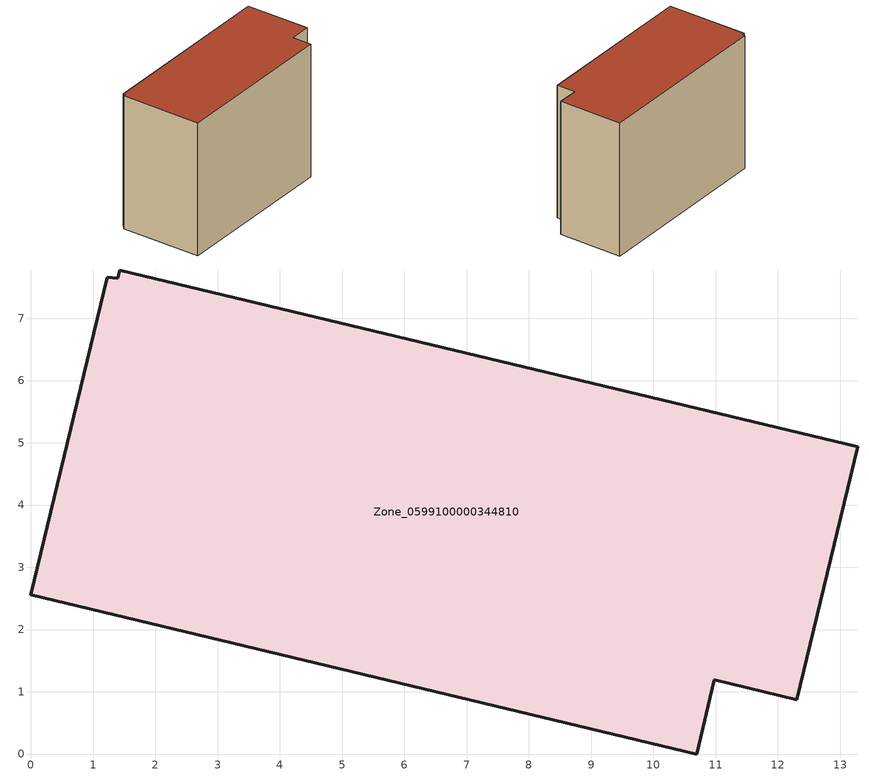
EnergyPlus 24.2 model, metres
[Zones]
Zone_0599100000344810
 floor ground (C_G): 1.4,7.64 1.43,7.78 13.28,4.94 12.3,0.87 10.98,1.19 10.7,0 0,2.56 1.22,7.66 z0
 wall outside (C_F): 1.22,7.66 0,2.56 10.7,0 10.98,1.19 12.3,0.87 13.28,4.94 1.43,7.78 1.4,7.64 1.22,7.66 z0:8.85
 roof outside (C_R): 1.4,7.64 1.22,7.66 0,2.56 10.7,0 10.98,1.19 12.3,0.87 13.28,4.94 1.43,7.78 z8.85
[BUILDING]
Pand.0599100000344810: North Axis=0; Terrain=City; Loads Convergence Tolerance Value=0.04; Temperature Convergence Tolerance Value=0.4; Solar Distribution=FullExterior; Maximum Number of Warmup Days=25; Minimum Number of Warmup Days=1
[Site:Location]
Rotterdam.The.Hague.AP_ZH_NLD Design_Conditions: Latitude=51.96; Longitude=4.45; Time Zone=1; Elevation=-4.5
[SITE:GROUNDTEMPERATURE:BUILDINGSURFACE]
18, 18, 18, 18, 18, 18, 18, 18, 18, 18, 18, 18
[MATERIAL] Thermal Absorptance=0.9; Solar Absorptance=0.7; Visible Absorptance=0.7
Name | Roughness | Thickness | Conductivity | Density | Specific Heat
G.TI.1992-2005 | MediumSmooth | 0.15 | 0.06 | 540 | 1210
F.TI.1992-2005 | Rough | 0.3 | 0.12 | 1920 | 840
R.TI.1992-2005 | MediumRough | 0.2 | 0.08 | 1500 | 1000
[CONSTRUCTION]
C_G: G.TI.1992-2005
C_F: F.TI.1992-2005
C_R: R.TI.1992-2005
[ZONE]
Zone_0599100000344810: Type=1; Multiplier=1; Ceiling Height=Autocalculate; Volume=Autocalculate; Floor Area=autocalculate; Part of Total Floor Area=Yes
[ZONEINFILTRATION:DESIGNFLOWRATE]
Infil_Zone_0599100000344810: Zone or ZoneList or Space or SpaceList=Zone_0599100000344810; Schedule=AlwaysOn; Design Flow Rate Calculation Method=Flow/Area; Flow Rate per Floor Area=0.0015; Constant Term Coefficient=1; Temperature Term Coefficient=0; Velocity Term Coefficient=0; Velocity Squared Term Coefficient=0
[HVACTEMPLATE:ZONE:IDEALLOADSAIRSYSTEM]
Zone_0599100000344810: Maximum Heating Supply Air Temperature=50; Minimum Cooling Supply Air Temperature=13; Maximum Heating Supply Air Humidity Ratio=0.0156; Minimum Cooling Supply Air Humidity Ratio=0.0077; Heating Limit=NoLimit; Cooling Limit=NoLimit; Dehumidification Control Type=ConstantSensibleHeatRatio; Cooling Sensible Heat Ratio=0.7; Dehumidification Setpoint=60; Humidification Control Type=None; Humidification Setpoint=30; Outdoor Air Method=None; Outdoor Air Flow Rate per Person=0.00944; Outdoor Air Flow Rate per Zone Floor Area=0; Outdoor Air Flow Rate per Zone=0; Demand Controlled Ventilation Type=None; Outdoor Air Economizer Type=NoEconomizer; Heat Recovery Type=None; Sensible Heat Recovery Effectiveness=0.7; Latent Heat Recovery Effectiveness=0.65
[ZONECONTROL:THERMOSTAT]
ThermostatControl_Zone_0599100000344810: Zone or ZoneList=Zone_0599100000344810; Control Type Schedule=DualSetpointControlType; Control 1=Thermostat_Zone_0599100000344810; Temperature Difference Between Cutout And Setpoint=0
[THERMOSTATSETPOINT:DUALSETPOINT]
Thermostat_Zone_0599100000344810: Heating Setpoint Temperature Schedule=HeatingSetpoint_Zone_0599100000344810; Cooling Setpoint Temperature Schedule=CoolingSetpoint_Zone_0599100000344810
[SCHEDULE:COMPACT]
HeatingSetpoint_Zone_0599100000344810: Through: 12/31, For: AllDays, Until: 24:00, 21
CoolingSetpoint_Zone_0599100000344810: Through: 12/31, For: AllDays, Until: 24:00, 24
DualSetpointControlType: Through: 12/31, For: AllDays, Until: 24:00, 4
AlwaysOn: Through: 12/31, For: AllDays, Until: 24:00, 1
